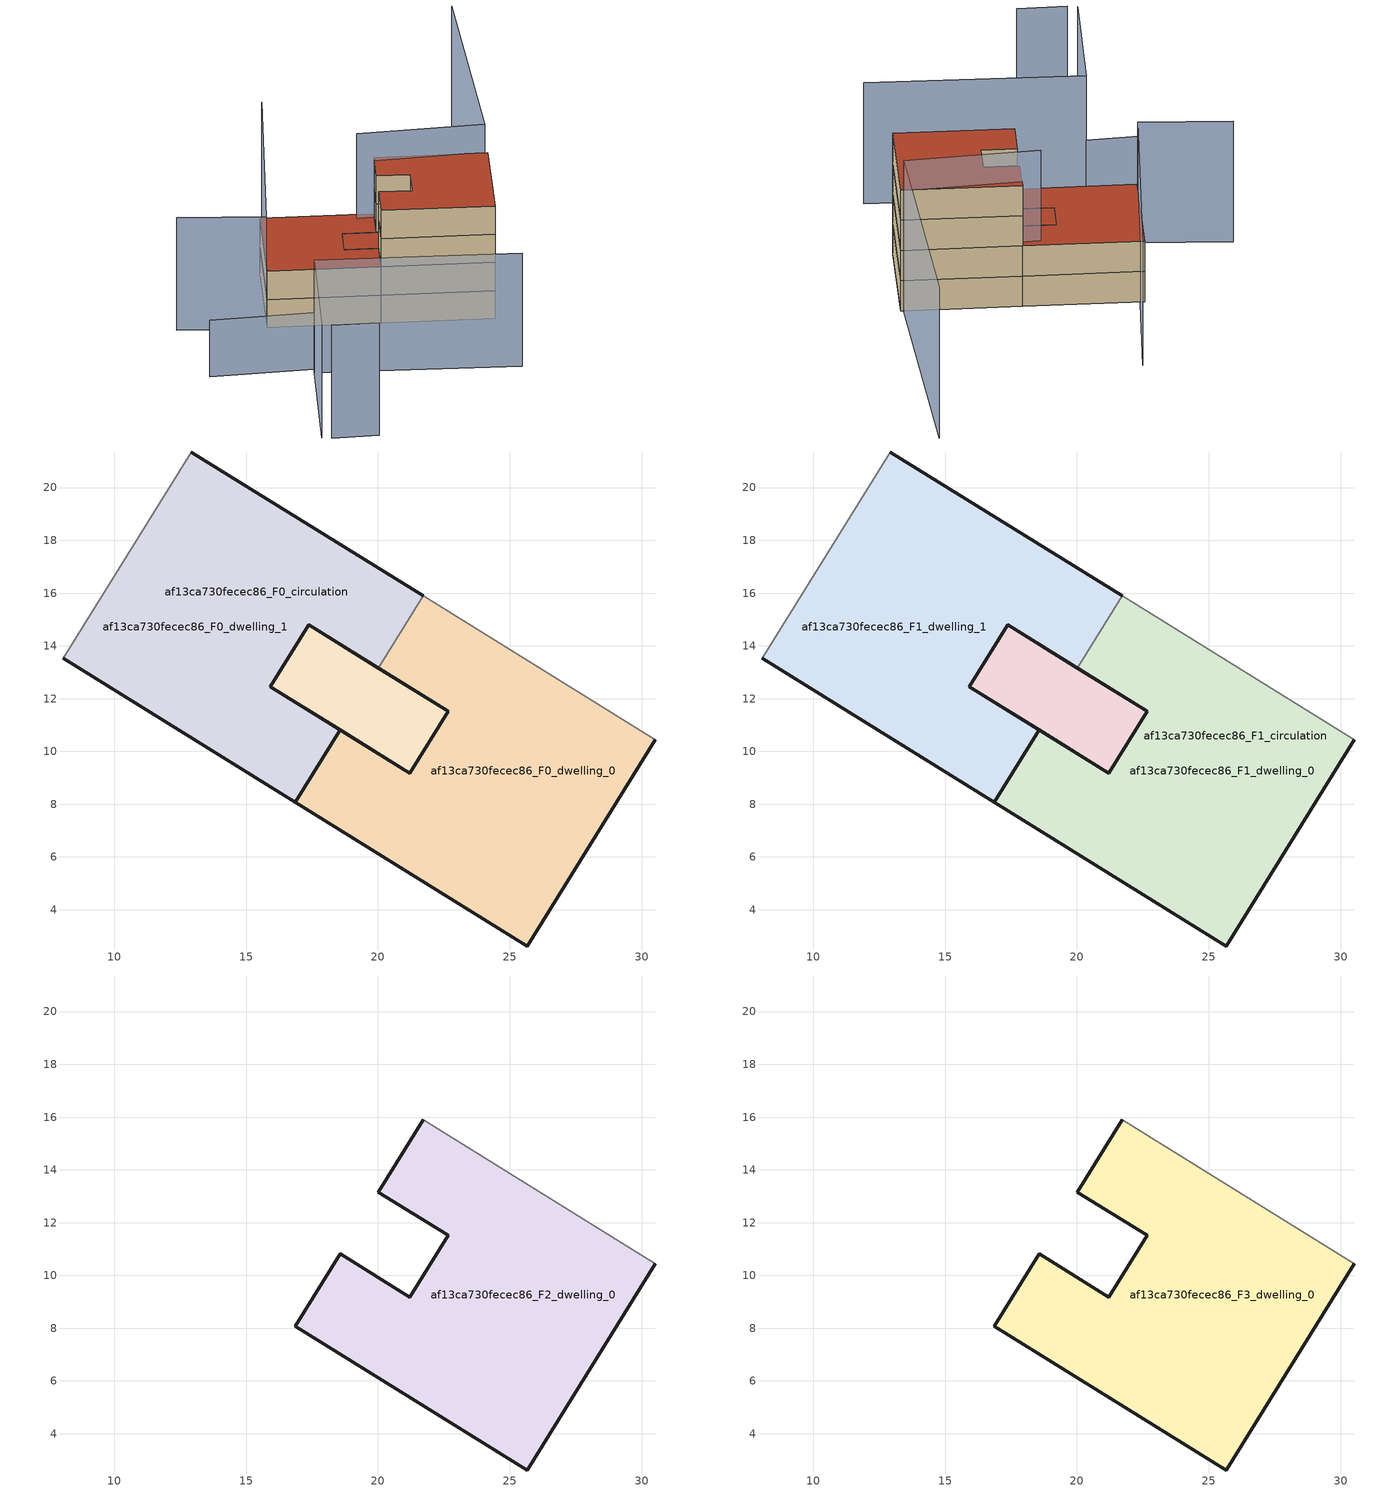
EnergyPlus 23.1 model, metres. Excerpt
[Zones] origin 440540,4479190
af13ca730fecec86_F0_dwelling_0
 floor ground (EU_floor_Construction): 21.31,12.36 22.66,11.52 21.2,9.18 18.56,10.82 15.93,12.45 17.38,14.8 20.02,13.16 z0; 30.51,10.44 25.66,2.63 16.87,8.08 18.56,10.82 21.2,9.18 22.66,11.52 21.31,12.36 20.02,13.16 21.71,15.89 z0
 wall outside (EU_wall_Construction): 20.02,13.16 22.66,11.52 21.2,9.18 18.56,10.82 16.87,8.08 25.66,2.63 30.51,10.44 z0:3
 wall adiabatic (EU_wall_Construction): 30.51,10.44 21.71,15.89 z0:3
 wall to af13ca730fecec86_F0_dwelling_1 (EU_wall_Construction): 21.71,15.89 20.02,13.16 z0:3
af13ca730fecec86_F0_dwelling_1
 floor ground (EU_floor_Construction): 21.71,15.89 20.02,13.16 19.41,13.53 17.38,14.8 15.93,12.45 18.56,10.82 16.87,8.08 8.08,13.53 12.92,21.35 z0; 22.66,11.52 21.2,9.18 18.56,10.82 15.93,12.45 17.38,14.8 19.41,13.53 20.02,13.16 z0
 wall outside (EU_wall_Construction): 8.08,13.53 16.87,8.08 18.56,10.82 15.93,12.45 17.38,14.8 20.02,13.16 / 21.71,15.89 12.92,21.35 z0:3
 wall adiabatic (EU_wall_Construction): 12.92,21.35 8.08,13.53 z0:3
af13ca730fecec86_F0_circulation
 floor ground (EU_floor_Construction): 30.51,10.44 25.66,2.63 16.87,8.08 18.56,10.82 21.2,9.18 22.66,11.52 21.31,12.36 20.02,13.16 21.71,15.89 z0; 21.31,12.36 22.66,11.52 21.2,9.18 18.56,10.82 15.93,12.45 17.38,14.8 19.41,13.53 20.02,13.16 z0; 21.71,15.89 20.02,13.16 19.41,13.53 17.38,14.8 15.93,12.45 18.56,10.82 16.87,8.08 8.08,13.53 12.92,21.35 z0
 wall outside (EU_wall_Construction): 17.38,14.8 15.93,12.45 21.2,9.18 22.66,11.52 17.38,14.8 z0:3
 roof outside (EU_floor_Construction): 25.66,2.63 30.51,10.44 21.71,15.89 20.02,13.16 20.95,12.58 21.31,12.36 22.66,11.52 21.2,9.18 18.56,10.82 16.87,8.08 z3; 18.56,10.82 15.93,12.45 17.38,14.8 19.41,13.53 19.53,13.46 20.02,13.16 21.71,15.89 12.92,21.35 8.08,13.53 16.87,8.08 z3
af13ca730fecec86_F1_dwelling_0
 floor outside (EU_floor_Construction): 30.51,10.44 25.66,2.63 16.87,8.08 18.56,10.82 21.2,9.18 22.66,11.52 21.31,12.36 20.02,13.16 21.71,15.89 z3
 floor to af13ca730fecec86_F0_dwelling_0 (EU_floor_Construction): 21.31,12.36 22.66,11.52 21.2,9.18 18.56,10.82 15.93,12.45 17.38,14.8 20.02,13.16 z3
 wall outside (EU_wall_Construction): 20.02,13.16 22.66,11.52 21.2,9.18 18.56,10.82 16.87,8.08 25.66,2.63 30.51,10.44 z3:6
 wall adiabatic (EU_wall_Construction): 30.51,10.44 21.71,15.89 z3:6
 wall to af13ca730fecec86_F1_dwelling_1 (EU_wall_Construction): 21.71,15.89 20.02,13.16 z3:6
 roof outside (EU_floor_Construction): 21.2,9.18 22.66,11.52 21.31,12.36 20.02,13.16 17.38,14.8 15.93,12.45 18.56,10.82 z6
af13ca730fecec86_F1_dwelling_1
 floor to af13ca730fecec86_F0_dwelling_1 (EU_floor_Construction): 21.71,15.89 20.02,13.16 19.41,13.53 17.38,14.8 15.93,12.45 18.56,10.82 16.87,8.08 8.08,13.53 12.92,21.35 z3; 22.66,11.52 21.2,9.18 18.56,10.82 15.93,12.45 17.38,14.8 20.02,13.16 z3
 wall outside (EU_wall_Construction): 8.08,13.53 16.87,8.08 18.56,10.82 15.93,12.45 17.38,14.8 20.02,13.16 / 21.71,15.89 12.92,21.35 z3:6
 wall adiabatic (EU_wall_Construction): 12.92,21.35 8.08,13.53 z3:6
 roof outside (EU_roof_Construction): 18.56,10.82 15.93,12.45 17.38,14.8 19.41,13.53 20.02,13.16 21.71,15.89 12.92,21.35 8.08,13.53 16.87,8.08 z6; 21.2,9.18 22.66,11.52 20.02,13.16 19.41,13.53 17.38,14.8 15.93,12.45 18.56,10.82 z6
af13ca730fecec86_F1_circulation
 floor outside (EU_floor_Construction): 21.71,15.89 20.02,13.16 19.41,13.53 17.38,14.8 15.93,12.45 18.56,10.82 16.87,8.08 8.08,13.53 12.92,21.35 z3
 floor to af13ca730fecec86_F0_dwelling_0 (EU_floor_Construction): 30.51,10.44 25.66,2.63 16.87,8.08 18.56,10.82 21.2,9.18 22.66,11.52 21.31,12.36 20.02,13.16 21.71,15.89 z3
 floor to af13ca730fecec86_F0_circulation (EU_floor_Construction): 21.31,12.36 22.66,11.52 21.2,9.18 18.56,10.82 15.93,12.45 17.38,14.8 19.41,13.53 20.02,13.16 z3
 wall outside (EU_wall_Construction): 17.38,14.8 15.93,12.45 21.2,9.18 22.66,11.52 17.38,14.8 z3:6
 roof outside (EU_roof_Construction): 21.2,9.18 22.66,11.52 21.31,12.36 20.02,13.16 19.41,13.53 17.38,14.8 15.93,12.45 18.56,10.82 z6; 25.66,2.63 30.51,10.44 21.71,15.89 20.02,13.16 21.31,12.36 22.66,11.52 21.2,9.18 18.56,10.82 16.87,8.08 z6; 18.56,10.82 15.93,12.45 17.38,14.8 19.41,13.53 20.02,13.16 21.71,15.89 12.92,21.35 8.08,13.53 16.87,8.08 z6
af13ca730fecec86_F2_dwelling_0
 floor to af13ca730fecec86_F1_dwelling_0 (EU_floor_Construction): 30.51,10.44 25.66,2.63 16.87,8.08 18.56,10.82 21.2,9.18 22.66,11.52 21.31,12.36 20.02,13.16 21.71,15.89 z6
 wall outside (EU_wall_Construction): 21.71,15.89 20.02,13.16 22.66,11.52 21.2,9.18 18.56,10.82 16.87,8.08 25.66,2.63 30.51,10.44 z6:9
 wall adiabatic (EU_wall_Construction): 30.51,10.44 21.71,15.89 z6:9
af13ca730fecec86_F3_dwelling_0
 floor to af13ca730fecec86_F2_dwelling_0 (EU_floor_Construction): 30.51,10.44 25.66,2.63 16.87,8.08 18.56,10.82 21.2,9.18 22.66,11.52 20.02,13.16 21.71,15.89 z9
 wall outside (EU_wall_Construction): 21.71,15.89 20.02,13.16 22.66,11.52 21.2,9.18 18.56,10.82 16.87,8.08 25.66,2.63 30.51,10.44 z9:12
 wall adiabatic (EU_wall_Construction): 30.51,10.44 21.71,15.89 z9:12
 roof outside (EU_roof_Construction): 25.66,2.63 30.51,10.44 21.71,15.89 20.02,13.16 22.66,11.52 21.2,9.18 18.56,10.82 16.87,8.08 z12
shading: 1.62,-5.28 5.36,-7.46 / 0.95,-4.69 6.93,4.72 / 6.93,4.72 22.86,-5.4 / 19.11,29.57 7.83,13.35 / 7.83,13.35 1.18,17.98 z0:12; -1.1,9.75 7.31,5.27 z0:6; 39.92,28.9 30.34,10.67 / 30.34,10.67 19.97,16.13 z0:15
[Building]
EU S2 Campaign: North Axis=0; Terrain=City; Solar Distribution=FullExterior
[Site:Location]
Madrid: Latitude=40.5; Longitude=-3.5; Time Zone=1; Elevation=609
[SizingPeriod:WeatherFileDays]
AnnualSizingPeriod: Begin Month=1; Begin Day of Month=1; End Month=12; End Day of Month=31; Day of Week for Start Day=Monday; Use Weather File Daylight Saving Period=No; Use Weather File Rain and Snow Indicators=No
[MATERIAL]
EU_InternalMass_Material: Roughness=MediumRough; Thickness=0.1; Conductivity=1; Density=1800; Specific Heat=900; Thermal Absorptance=0.9; Solar Absorptance=0.7; Visible Absorptance=0.7
[MATERIAL:NOMASS] Roughness=MediumRough; Thermal Absorptance=0.9; Solar Absorptance=0.7; Visible Absorptance=0.7
Name | Thermal Resistance
EU_wall_NoMass | 1.60022
EU_roof_NoMass | 1.57597
EU_floor_NoMass | 0.470652
[CONSTRUCTION]
EU_wall_Construction: EU_wall_NoMass
EU_roof_Construction: EU_roof_NoMass
EU_floor_Construction: EU_floor_NoMass
EU_InternalMass_Construction: EU_InternalMass_Material
[ZONE] Type=1; Multiplier=1; Ceiling Height=autocalculate; Floor Area=autocalculate; Part of Total Floor Area=Yes
Name | Volume
af13ca730fecec86_F0_dwelling_0; af13ca730fecec86_F1_dwelling_1 | 311.036
af13ca730fecec86_F1_dwelling_0 | 311.035
af13ca730fecec86_F2_dwelling_0; af13ca730fecec86_F3_dwelling_0 | 259.672
af13ca730fecec86_F0_dwelling_1 | 311.037
af13ca730fecec86_F0_circulation; af13ca730fecec86_F1_circulation | 570.708
[INTERNALMASS] Construction=EU_InternalMass_Construction
Name | Zone or ZoneList | Surface Area
af13ca730fecec86_F0_dwelling_0_EU_InternalMass | af13ca730fecec86_F0_dwelling_0 | 86.5573
af13ca730fecec86_F0_dwelling_1_EU_InternalMass | af13ca730fecec86_F0_dwelling_1 | 86.5573
af13ca730fecec86_F1_dwelling_0_EU_InternalMass | af13ca730fecec86_F1_dwelling_0 | 86.5573
af13ca730fecec86_F1_dwelling_1_EU_InternalMass | af13ca730fecec86_F1_dwelling_1 | 86.5573
af13ca730fecec86_F2_dwelling_0_EU_InternalMass | af13ca730fecec86_F2_dwelling_0 | 190.276
af13ca730fecec86_F3_dwelling_0_EU_InternalMass | af13ca730fecec86_F3_dwelling_0 | 190.276
[OTHEREQUIPMENT] Fuel Type=Electricity; Design Level Calculation Method=Watts/Area; Power per Zone Floor Area=1; Fraction Latent=0; Fraction Radiant=0; Fraction Lost=0; Carbon Dioxide Generation Rate=0; EndUse Subcategory=EU_Step8_InternalGains
Name | Zone or ZoneList or Space or SpaceList | Schedule
EU_Step8_InternalGain_af13ca730fecec86_F0_dwelling_0_f000 | af13ca730fecec86_F0_dwelling_0 | EU_Step8_GainSchedule_af13ca730fecec86_F0_dwelling_0_f000
EU_Step8_InternalGain_af13ca730fecec86_F0_dwelling_1_f000 | af13ca730fecec86_F0_dwelling_1 | EU_Step8_GainSchedule_af13ca730fecec86_F0_dwelling_1_f000
EU_Step8_InternalGain_af13ca730fecec86_F1_dwelling_0_f000 | af13ca730fecec86_F1_dwelling_0 | EU_Step8_GainSchedule_af13ca730fecec86_F1_dwelling_0_f000
EU_Step8_InternalGain_af13ca730fecec86_F1_dwelling_1_f000 | af13ca730fecec86_F1_dwelling_1 | EU_Step8_GainSchedule_af13ca730fecec86_F1_dwelling_1_f000
EU_Step8_InternalGain_af13ca730fecec86_F2_dwelling_0_f000 | af13ca730fecec86_F2_dwelling_0 | EU_Step8_GainSchedule_af13ca730fecec86_F2_dwelling_0_f000
EU_Step8_InternalGain_af13ca730fecec86_F3_dwelling_0_f000 | af13ca730fecec86_F3_dwelling_0 | EU_Step8_GainSchedule_af13ca730fecec86_F3_dwelling_0_f000
[ZONEINFILTRATION:DESIGNFLOWRATE] Schedule=EU_AlwaysOn; Design Flow Rate Calculation Method=Flow/Area; Flow Rate per Floor Area=0.0005; Constant Term Coefficient=1; Temperature Term Coefficient=0; Velocity Term Coefficient=0; Velocity Squared Term Coefficient=0
Name | Zone or ZoneList or Space or SpaceList
EU_Circulation_Infiltration_af13ca730fecec86_F0_circulation | af13ca730fecec86_F0_circulation
EU_Circulation_Infiltration_af13ca730fecec86_F1_circulation | af13ca730fecec86_F1_circulation
[ZONEVENTILATION:DESIGNFLOWRATE] Schedule=EU_AlwaysOn; Design Flow Rate Calculation Method=AirChanges/Hour; Air Changes per Hour=0.480704; Ventilation Type=Natural; Fan Pressure Rise=0; Fan Total Efficiency=1; Constant Term Coefficient=1; Temperature Term Coefficient=0; Velocity Term Coefficient=0; Velocity Squared Term Coefficient=0; Minimum Indoor Temperature=-100; Maximum Indoor Temperature=100; Delta Temperature=-100; Minimum Outdoor Temperature=-100; Maximum Outdoor Temperature=100; Maximum Wind Speed=40
Name | Zone or ZoneList or Space or SpaceList
EU_ConstantAir_af13ca730fecec86_F0_dwelling_0 | af13ca730fecec86_F0_dwelling_0
EU_ConstantAir_af13ca730fecec86_F0_dwelling_1 | af13ca730fecec86_F0_dwelling_1
EU_ConstantAir_af13ca730fecec86_F1_dwelling_0 | af13ca730fecec86_F1_dwelling_0
EU_ConstantAir_af13ca730fecec86_F1_dwelling_1 | af13ca730fecec86_F1_dwelling_1
EU_ConstantAir_af13ca730fecec86_F2_dwelling_0 | af13ca730fecec86_F2_dwelling_0
EU_ConstantAir_af13ca730fecec86_F3_dwelling_0 | af13ca730fecec86_F3_dwelling_0
[HVACTEMPLATE:THERMOSTAT] Constant Heating Setpoint=20; Constant Cooling Setpoint=50
EU_HeatOnly_af13ca730fecec86_F0_dwelling_0; EU_HeatOnly_af13ca730fecec86_F0_dwelling_1; EU_HeatOnly_af13ca730fecec86_F1_dwelling_0; EU_HeatOnly_af13ca730fecec86_F1_dwelling_1; EU_HeatOnly_af13ca730fecec86_F2_dwelling_0; EU_HeatOnly_af13ca730fecec86_F3_dwelling_0
[HVACTEMPLATE:ZONE:IDEALLOADSAIRSYSTEM] System Availability Schedule=EU_AlwaysOn; Maximum Heating Supply Air Temperature=50; Minimum Cooling Supply Air Temperature=13; Maximum Heating Supply Air Humidity Ratio=0.0156; Minimum Cooling Supply Air Humidity Ratio=0.0077; Heating Limit=NoLimit; Cooling Limit=NoLimit; Heating Availability Schedule=EU_AlwaysOn; Cooling Availability Schedule=EU_CoolingOff; Dehumidification Control Type=ConstantSensibleHeatRatio; Cooling Sensible Heat Ratio=0.7; Dehumidification Setpoint=60; Humidification Control Type=None; Humidification Setpoint=30; Outdoor Air Method=None; Outdoor Air Flow Rate per Person=0.00944; Outdoor Air Flow Rate per Zone Floor Area=0; Outdoor Air Flow Rate per Zone=0; Demand Controlled Ventilation Type=None; Outdoor Air Economizer Type=NoEconomizer; Heat Recovery Type=None; Sensible Heat Recovery Effectiveness=0.7; Latent Heat Recovery Effectiveness=0.65
Name | Template Thermostat
af13ca730fecec86_F0_dwelling_0 | EU_HeatOnly_af13ca730fecec86_F0_dwelling_0
af13ca730fecec86_F0_dwelling_1 | EU_HeatOnly_af13ca730fecec86_F0_dwelling_1
af13ca730fecec86_F1_dwelling_0 | EU_HeatOnly_af13ca730fecec86_F1_dwelling_0
af13ca730fecec86_F1_dwelling_1 | EU_HeatOnly_af13ca730fecec86_F1_dwelling_1
af13ca730fecec86_F2_dwelling_0 | EU_HeatOnly_af13ca730fecec86_F2_dwelling_0
af13ca730fecec86_F3_dwelling_0 | EU_HeatOnly_af13ca730fecec86_F3_dwelling_0
[SIZING:ZONE] Zone Cooling Design Supply Air Temperature Input Method=SupplyAirTemperature; Zone Cooling Design Supply Air Temperature=13; Zone Heating Design Supply Air Temperature Input Method=SupplyAirTemperature; Zone Heating Design Supply Air Temperature=50; Zone Cooling Design Supply Air Humidity Ratio=0.008; Zone Heating Design Supply Air Humidity Ratio=0.008; Cooling Design Air Flow Method=DesignDay; Cooling Design Air Flow Rate=0; Cooling Minimum Air Flow per Zone Floor Area=0.000762; Cooling Minimum Air Flow=0; Cooling Minimum Air Flow Fraction=0.2; Heating Design Air Flow Method=DesignDay; Heating Design Air Flow Rate=0; Heating Maximum Air Flow per Zone Floor Area=0.002032; Heating Maximum Air Flow=0.141576; Heating Maximum Air Flow Fraction=0.3; Account for Dedicated Outdoor Air System=No; Dedicated Outdoor Air System Control Strategy=NeutralSupplyAir; Dedicated Outdoor Air Low Setpoint Temperature for Design=autosize; Dedicated Outdoor Air High Setpoint Temperature for Design=autosize; Zone Load Sizing Method=Sensible Load Only No Latent Load; Zone Latent Cooling Design Supply Air Humidity Ratio Input Method=HumidityRatioDifference; Zone Cooling Design Supply Air Humidity Ratio Difference=0.005; Zone Latent Heating Design Supply Air Humidity Ratio Input Method=HumidityRatioDifference; Zone Humidification Design Supply Air Humidity Ratio Difference=0.005
af13ca730fecec86_F0_dwelling_0; af13ca730fecec86_F0_dwelling_1; af13ca730fecec86_F1_dwelling_0; af13ca730fecec86_F1_dwelling_1; af13ca730fecec86_F2_dwelling_0; af13ca730fecec86_F3_dwelling_0
[SCHEDULE:CONSTANT]
Name | Hourly Value
EU_AlwaysOn | 1
EU_CoolingOff | 0
[SCHEDULE:FILE] Column Number=1; Rows to Skip at Top=0; Number of Hours of Data=8760; Column Separator=Comma; Interpolate to Timestep=No; Minutes per Item=60; Adjust Schedule for Daylight Savings=Yes
Name | File
EU_Step8_GainSchedule_af13ca730fecec86_F0_dwelling_0_f000 | ../../schedules/af13ca730fecec86/af13ca730fecec86_F0_dwelling_0_f000_gain.csv
EU_Step8_GainSchedule_af13ca730fecec86_F0_dwelling_1_f000 | ../../schedules/af13ca730fecec86/af13ca730fecec86_F0_dwelling_1_f000_gain.csv
EU_Step8_GainSchedule_af13ca730fecec86_F1_dwelling_0_f000 | ../../schedules/af13ca730fecec86/af13ca730fecec86_F1_dwelling_0_f000_gain.csv
EU_Step8_GainSchedule_af13ca730fecec86_F1_dwelling_1_f000 | ../../schedules/af13ca730fecec86/af13ca730fecec86_F1_dwelling_1_f000_gain.csv
EU_Step8_GainSchedule_af13ca730fecec86_F2_dwelling_0_f000 | ../../schedules/af13ca730fecec86/af13ca730fecec86_F2_dwelling_0_f000_gain.csv
EU_Step8_GainSchedule_af13ca730fecec86_F3_dwelling_0_f000 | ../../schedules/af13ca730fecec86/af13ca730fecec86_F3_dwelling_0_f000_gain.csv
